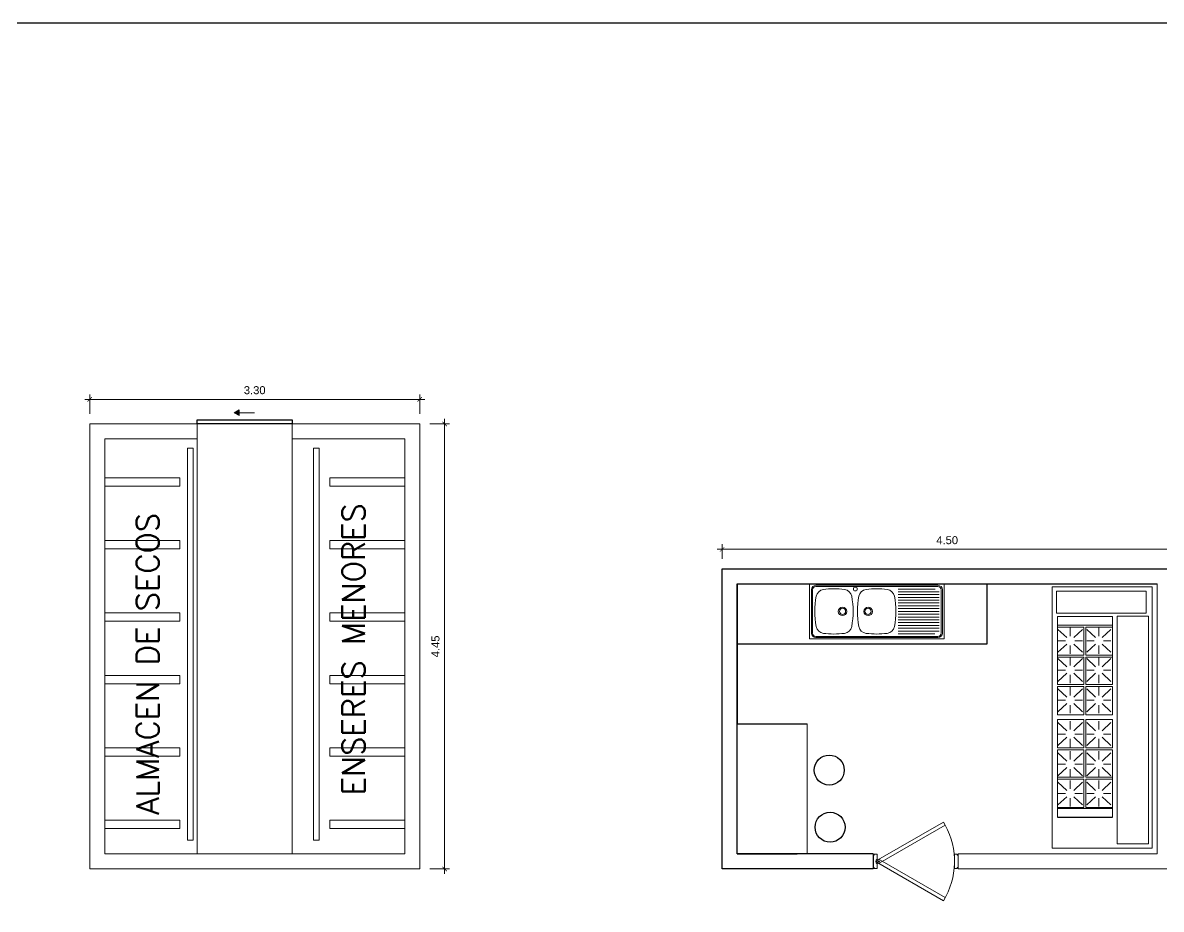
# Model space of a CAD drawing. Header units: metres. Extents: x 249 to 294.6, y -135.5 to -107.4.
# Drawn here: x 271.77 to 283.15, y -116.24 to -107.37 of the extents above; entities that cross this region are included whole.
import ezdxf

# ---------------------------------------------------------------- set-up
doc = ezdxf.new("R2010")
doc.units = ezdxf.units.M
doc.header["$MEASUREMENT"] = 0
for name, color, linetype, lineweight in [('HATCH', 8, 'Continuous', 9), ('MUROS', 2, 'Continuous', 20), ('PUERTAS', 97, 'Continuous', 13), ('sanitarios', 211, 'Continuous', 15), ('TEXT', 7, 'Continuous', 18)]:
    doc.layers.add(name, color=color, linetype=linetype, lineweight=lineweight)
doc.styles.add('TEXTOS', font='romans.shx')
doc.styles.add('UNO', font='arial.ttf')
doc.dimstyles.new('EN 50', dxfattribs={"dimtxt": 0.08, "dimasz": 0.045, "dimexe": 0.05, "dimexo": 0.1, "dimgap": 0.05, "dimtad": 1, "dimlfac": -1, "dimzin": 1, "dimdsep": 46, "dimtxsty": 'UNO', "dimblk": 'ARCHTICK', "dimcen": 0.5, "dimdle": 0.05, "dimclrd": 1, "dimclre": 1, "dimclrt": 7, "dimazin": 0, "dimtm": 1e-09, "dimtfac": 1, "dimtix": 1, "dimtmove": 0, "dimatfit": 0, "dimldrblk": 'ARCHTICK', "dimfxl": 1, "dimtolj": 2, "dimlwd": 13, "dimlwe": 13, "dimarcsym": 0})

# ---------------------------------------------------------------- blocks, each defined once
blk = doc.blocks.new('VAIVEN')
for p, q in [((0.05, 0.017), (0.743, 0.417)), ((0.07, -0.017), (0.763, 0.383)), ((0.763, 0.383), (0.743, 0.417)), ((0, -0.065), (0, 0.065)), ((0, 0.065), (0.01, 0.065)), ((0.01, 0.075), (0.01, 0.065)), ((0.01, 0.075), (0.04, 0.075)), ((0.04, 0.075), (0.04, 0.025)), ((0.86, 0.075), (0.86, -0.075)), ((0.89, 0.075), (0.86, 0.075)), ((0.86, 0), (0.86, 0)), ((0.86, 0), (0.86, 0)), ((0.89, 0.075), (0.89, 0.065)), ((0.9, 0.065), (0.89, 0.065)), ((0.9, 0.065), (0.9, -0.065)), ((0, -0.065), (0.01, -0.065)), ((0.01, -0.065), (0.01, -0.075)), ((0.01, -0.075), (0.04, -0.075)), ((0.04, 0), (0.027, 0)), ((0.04, -0.025), (0.04, -0.075)), ((0.89, -0.075), (0.86, -0.075)), ((0.9, -0.065), (0.89, -0.065)), ((0.89, -0.065), (0.89, -0.075))]:
    blk.add_line(p, q)
at = {"ltscale": 0.13}
for p, q in [((0.07, 0.017), (0.763, -0.383)), ((0.05, -0.017), (0.743, -0.417))]:
    blk.add_line(p, q, dxfattribs=at)
blk.add_circle((0.06, 0), 0.005)
blk.add_circle((0.06, 0), 0.005)
for centre, radius, start, end in [((0.06, 0), 0.8, 328.5675, 28.5675), ((0.057, 0), 0.0303, 124.5123, 235.4877), ((0.06, 0), 0.02, 60, 240), ((0.06, 0), 0.02, 120, 300)]:
    blk.add_arc(centre, radius, start, end)
blk = doc.blocks.new('labavo')
for p, q in [((-0.675, -0.537), (-0.675, 0.014)), ((-0.675, 0.014), (0.675, 0.014)), ((-0.611, 0), (0.611, 0)), ((0.675, -0.537), (0.675, 0.014)), ((-0.656, -0.478), (-0.656, -0.045)), ((-0.645, -0.478), (-0.645, -0.045)), ((-0.611, -0.011), (0.611, -0.011)), ((0.213, -0.037), (0.584, -0.037)), ((0.213, -0.065), (0.624, -0.065)), ((0.213, -0.093), (0.624, -0.093)), ((0.645, -0.478), (0.645, -0.045)), ((0.656, -0.478), (0.656, -0.045)), ((0.213, -0.121), (0.624, -0.121)), ((0.213, -0.149), (0.624, -0.149)), ((0.213, -0.177), (0.624, -0.177)), ((0.213, -0.205), (0.624, -0.205)), ((-0.645, -0.261), (-0.645, -0.228)), ((0.213, -0.233), (0.624, -0.233)), ((0.213, -0.261), (0.624, -0.261)), ((0.213, -0.29), (0.624, -0.29)), ((0.213, -0.318), (0.624, -0.318)), ((0.213, -0.346), (0.624, -0.346)), ((0.213, -0.374), (0.624, -0.374)), ((0.213, -0.402), (0.624, -0.402)), ((0.213, -0.43), (0.624, -0.43)), ((0.675, -0.537), (-0.675, -0.537)), ((0.611, -0.512), (-0.611, -0.512)), ((0.611, -0.523), (-0.611, -0.523)), ((0.213, -0.458), (0.624, -0.458)), ((0.213, -0.486), (0.581, -0.486))]:
    blk.add_line(p, q)
for centre, radius in [((-0.216, -0.037), 0.0197), ((-0.344, -0.261), 0.0427), ((-0.088, -0.261), 0.0427), ((-0.344, -0.261), 0.0309), ((-0.088, -0.261), 0.0309)]:
    blk.add_circle(centre, radius)
for centre, radius, start, end in [((-0.611, -0.045), 0.045, 90, 180), ((-0.611, -0.045), 0.0337, 90, 180), ((0.222, -0.261), 0.843, 169.6188, 190.3812), ((-0.525, -0.125), 0.0843, 97.23, 169.6188), ((-0.43, -0.878), 0.843, 82.77, 97.23), ((-0.334, -0.125), 0.0843, 10.3812, 82.77), ((-1.081, -0.261), 0.843, 349.6188, 10.3812), ((0.649, -0.261), 0.843, 169.6188, 190.3812), ((-0.098, -0.125), 0.0843, 97.23, 169.6188), ((-0.002, -0.878), 0.843, 82.77, 97.23), ((0.093, -0.125), 0.0843, 10.3812, 82.77), ((-0.653, -0.261), 0.843, 349.6188, 10.3812), ((0.611, -0.045), 0.045, 0, 90), ((0.611, -0.045), 0.0337, 0, 90), ((-0.525, -0.398), 0.0843, 190.3812, 262.77), ((-0.334, -0.398), 0.0843, 277.23, 349.6188), ((-0.098, -0.398), 0.0843, 190.3812, 262.77), ((0.093, -0.398), 0.0843, 277.23, 349.6188), ((-0.611, -0.478), 0.045, 180, 270), ((-0.611, -0.478), 0.0337, 180, 270), ((-0.43, 0.355), 0.843, 262.77, 277.23), ((-0.002, 0.355), 0.843, 262.77, 277.23), ((0.611, -0.478), 0.0337, 270, 0), ((0.611, -0.478), 0.045, 270, 0)]:
    blk.add_arc(centre, radius, start, end)
blk = doc.blocks.new('_ArchTick')
at = {"color": 0, "linetype": 'ByBlock', "const_width": 0.15}
blk.add_lwpolyline([(-0.5, -0.5), (0.5, 0.5)], dxfattribs=at)
blk = doc.blocks.new('*D40')
at = {"color": 1, "lineweight": 13, "transparency": 16777216}
for p, q in [((272.435, -111.283), (272.435, -111.087)), ((275.735, -111.283), (275.735, -111.087)), ((272.385, -111.137), (275.785, -111.137))]:
    blk.add_line(p, q, dxfattribs=at)
at = {"layer": 'Defpoints', "color": 0, "transparency": 16777216}
for p in [(275.735, -111.137), (272.435, -111.383), (275.735, -111.383)]:
    blk.add_point(p, dxfattribs=at)
at = {"color": 1, "lineweight": 13, "transparency": 16777216, "xscale": 0.045, "yscale": 0.045, "zscale": 0.045, "rotation": 180}
blk.add_blockref('_ArchTick', (272.435, -111.137), dxfattribs=at)
at = {"color": 1, "lineweight": 13, "transparency": 16777216, "xscale": 0.045, "yscale": 0.045, "zscale": 0.045}
blk.add_blockref('_ArchTick', (275.735, -111.137), dxfattribs=at)
at = {"color": 7, "transparency": 16777216, "insert": (274.085, -111.046), "char_height": 0.08, "attachment_point": 5, "style": 'UNO'}
blk.add_mtext('\\A2;3.30', dxfattribs=at)
blk = doc.blocks.new('*D41')
at = {"color": 1, "lineweight": 13, "transparency": 16777216}
for p, q in [((275.984, -111.333), (275.984, -115.883)), ((275.835, -111.383), (276.034, -111.383)), ((275.835, -115.833), (276.034, -115.833))]:
    blk.add_line(p, q, dxfattribs=at)
at = {"layer": 'Defpoints', "color": 0, "transparency": 16777216}
for p in [(275.735, -111.383), (275.735, -115.833), (275.984, -115.833)]:
    blk.add_point(p, dxfattribs=at)
at = {"color": 1, "lineweight": 13, "transparency": 16777216, "xscale": 0.045, "yscale": 0.045, "zscale": 0.045}
for p, rotation in [((275.984, -111.383), 90), ((275.984, -115.833), 270)]:
    blk.add_blockref('_ArchTick', p, dxfattribs=dict(at, rotation=rotation))
at = {"color": 7, "transparency": 16777216, "insert": (275.893, -113.608), "char_height": 0.08, "attachment_point": 5, "rotation": 90, "style": 'UNO'}
blk.add_mtext('\\A2;4.45', dxfattribs=at)
blk = doc.blocks.new('*D42')
at = {"color": 1, "lineweight": 13, "transparency": 16777216}
for p, q in [((278.709, -112.637), (283.309, -112.637)), ((278.759, -112.733), (278.759, -112.587)), ((283.259, -112.733), (283.259, -112.587))]:
    blk.add_line(p, q, dxfattribs=at)
at = {"layer": 'Defpoints', "color": 0, "transparency": 16777216}
for p in [(283.259, -112.637), (278.759, -112.833), (283.259, -112.833)]:
    blk.add_point(p, dxfattribs=at)
at = {"color": 1, "lineweight": 13, "transparency": 16777216, "xscale": 0.045, "yscale": 0.045, "zscale": 0.045, "rotation": 180}
blk.add_blockref('_ArchTick', (278.759, -112.637), dxfattribs=at)
at = {"color": 1, "lineweight": 13, "transparency": 16777216, "xscale": 0.045, "yscale": 0.045, "zscale": 0.045}
blk.add_blockref('_ArchTick', (283.259, -112.637), dxfattribs=at)
at = {"color": 7, "transparency": 16777216, "insert": (281.009, -112.546), "char_height": 0.08, "attachment_point": 5, "style": 'UNO'}
blk.add_mtext('\\A2;4.50', dxfattribs=at)

msp = doc.modelspace()

# ---------------------------------------------------------------- hatches: boundary and pattern name
at = {"layer": 'HATCH'}
msp.add_hatch(color=256, dxfattribs=at).paths.add_polyline_path([(273.929, -111.3), (273.929, -111.243), (273.88, -111.272)])

# ---------------------------------------------------------------- linework, layer by layer
for p, q in [((273.51, -111.383), (273.51, -111.343)), ((273.51, -111.343), (274.46, -111.343)), ((274.46, -111.383), (273.51, -111.383)), ((274.46, -111.343), (274.46, -111.383)), ((278.759, -115.833), (278.759, -112.833)), ((278.759, -112.833), (283.259, -112.833)), ((278.909, -112.983), (283.109, -112.983)), ((278.909, -115.683), (278.909, -112.983)), ((278.909, -112.983), (278.909, -113.583)), ((281.409, -113.583), (281.409, -112.983)), ((278.909, -113.583), (281.409, -113.583)), ((278.909, -113.583), (278.909, -114.383)), ((278.909, -114.383), (279.609, -114.383)), ((282.111, -115.316), (282.663, -115.316)), ((280.27, -115.683), (278.909, -115.683)), ((278.909, -115.683), (279.509, -115.683)), ((280.27, -115.683), (280.27, -115.833)), ((280.27, -115.833), (278.759, -115.833))]:
    msp.add_line(p, q)
msp.add_lwpolyline([(248.958, -107.37), (294.573, -107.37), (294.573, -135.504), (248.958, -135.504)], close=True)
for centre in [(279.83, -114.845), (279.838, -115.416)]:
    msp.add_circle(centre, 0.15)
for p, q in [((273.929, -111.272), (274.083, -111.272)), ((273.51, -111.533), (273.51, -115.683)), ((274.46, -111.533), (274.46, -115.683)), ((282.663, -113.309), (282.111, -113.309)), ((282.111, -113.309), (282.111, -113.864)), ((282.663, -113.309), (282.663, -113.864)), ((282.663, -113.395), (282.111, -113.395)), ((282.111, -113.415), (282.111, -113.697)), ((282.377, -113.415), (282.111, -113.415)), ((282.117, -113.438), (282.205, -113.52)), ((282.239, -113.505), (282.239, -113.422)), ((282.361, -113.438), (282.274, -113.52)), ((282.377, -113.415), (282.377, -113.697)), ((282.397, -113.415), (282.397, -113.697)), ((282.663, -113.415), (282.397, -113.415)), ((282.404, -113.438), (282.491, -113.52)), ((282.525, -113.505), (282.525, -113.422)), ((282.647, -113.438), (282.56, -113.52)), ((282.663, -113.415), (282.663, -113.697)), ((282.117, -113.552), (282.192, -113.552)), ((282.117, -113.667), (282.205, -113.585)), ((282.239, -113.682), (282.239, -113.6)), ((282.361, -113.667), (282.274, -113.585)), ((282.361, -113.552), (282.286, -113.552)), ((282.404, -113.552), (282.478, -113.552)), ((282.404, -113.667), (282.491, -113.585)), ((282.525, -113.682), (282.525, -113.6)), ((282.647, -113.667), (282.56, -113.585)), ((282.647, -113.552), (282.573, -113.552)), ((282.377, -113.697), (282.111, -113.697)), ((282.111, -113.717), (282.111, -113.99)), ((282.377, -113.717), (282.111, -113.717)), ((282.239, -113.798), (282.239, -113.715)), ((282.377, -113.717), (282.377, -113.99)), ((282.663, -113.697), (282.397, -113.697)), ((282.397, -113.717), (282.397, -113.99)), ((282.663, -113.717), (282.397, -113.717)), ((282.525, -113.798), (282.525, -113.715)), ((282.663, -113.717), (282.663, -113.99)), ((282.117, -113.73), (282.205, -113.812)), ((282.361, -113.73), (282.274, -113.812)), ((282.404, -113.73), (282.491, -113.812)), ((282.647, -113.73), (282.56, -113.812)), ((278.909, -113.883), (278.909, -115.683)), ((282.117, -113.845), (282.192, -113.845)), ((282.117, -113.959), (282.205, -113.877)), ((282.239, -113.975), (282.239, -113.892)), ((282.361, -113.959), (282.274, -113.877)), ((282.361, -113.845), (282.286, -113.845)), ((282.404, -113.845), (282.478, -113.845)), ((282.404, -113.959), (282.491, -113.877)), ((282.525, -113.975), (282.525, -113.892)), ((282.647, -113.959), (282.56, -113.877)), ((282.647, -113.845), (282.573, -113.845)), ((282.377, -113.99), (282.111, -113.99)), ((282.377, -114.01), (282.111, -114.01)), ((282.111, -114.01), (282.111, -114.292)), ((282.117, -114.033), (282.205, -114.115)), ((282.239, -114.1), (282.239, -114.017)), ((282.361, -114.033), (282.274, -114.115)), ((282.377, -114.01), (282.377, -114.292)), ((282.663, -113.99), (282.397, -113.99)), ((282.663, -114.01), (282.397, -114.01)), ((282.397, -114.01), (282.397, -114.292)), ((282.404, -114.033), (282.491, -114.115)), ((282.525, -114.1), (282.525, -114.017)), ((282.647, -114.033), (282.56, -114.115)), ((282.663, -114.01), (282.663, -114.292)), ((282.117, -114.147), (282.192, -114.147)), ((282.361, -114.147), (282.286, -114.147)), ((282.404, -114.147), (282.478, -114.147)), ((282.647, -114.147), (282.573, -114.147)), ((282.377, -114.292), (282.111, -114.292)), ((282.117, -114.262), (282.205, -114.18)), ((282.239, -114.277), (282.239, -114.195)), ((282.361, -114.262), (282.274, -114.18)), ((282.663, -114.292), (282.397, -114.292)), ((282.404, -114.262), (282.491, -114.18)), ((282.525, -114.277), (282.525, -114.195)), ((282.647, -114.262), (282.56, -114.18)), ((279.609, -115.683), (279.609, -114.383)), ((282.111, -114.623), (282.111, -114.34)), ((282.377, -114.34), (282.111, -114.34)), ((282.117, -114.37), (282.205, -114.453)), ((282.239, -114.355), (282.239, -114.438)), ((282.361, -114.37), (282.274, -114.453)), ((282.377, -114.623), (282.377, -114.34)), ((282.397, -114.623), (282.397, -114.34)), ((282.663, -114.34), (282.397, -114.34)), ((282.404, -114.37), (282.491, -114.453)), ((282.525, -114.355), (282.525, -114.438)), ((282.647, -114.37), (282.56, -114.453)), ((282.663, -114.623), (282.663, -114.34)), ((282.117, -114.485), (282.192, -114.485)), ((282.117, -114.599), (282.205, -114.517)), ((282.361, -114.599), (282.274, -114.517)), ((282.361, -114.485), (282.286, -114.485)), ((282.404, -114.485), (282.478, -114.485)), ((282.404, -114.599), (282.491, -114.517)), ((282.647, -114.599), (282.56, -114.517)), ((282.647, -114.485), (282.573, -114.485)), ((282.377, -114.623), (282.111, -114.623)), ((282.239, -114.532), (282.239, -114.615)), ((282.663, -114.623), (282.397, -114.623)), ((282.525, -114.532), (282.525, -114.615)), ((282.377, -114.643), (282.111, -114.643)), ((282.111, -114.915), (282.111, -114.643)), ((282.117, -114.673), (282.205, -114.755)), ((282.239, -114.657), (282.239, -114.74)), ((282.361, -114.673), (282.274, -114.755)), ((282.377, -114.915), (282.377, -114.643)), ((282.663, -114.643), (282.397, -114.643)), ((282.397, -114.915), (282.397, -114.643)), ((282.404, -114.673), (282.491, -114.755)), ((282.525, -114.657), (282.525, -114.74)), ((282.647, -114.673), (282.56, -114.755)), ((282.663, -114.915), (282.663, -114.643)), ((282.111, -115.316), (282.111, -114.761)), ((282.117, -114.787), (282.192, -114.787)), ((282.117, -114.902), (282.205, -114.82)), ((282.239, -114.835), (282.239, -114.917)), ((282.361, -114.902), (282.274, -114.82)), ((282.361, -114.787), (282.286, -114.787)), ((282.404, -114.787), (282.478, -114.787)), ((282.404, -114.902), (282.491, -114.82)), ((282.525, -114.835), (282.525, -114.917)), ((282.647, -114.902), (282.56, -114.82)), ((282.647, -114.787), (282.573, -114.787)), ((282.663, -115.316), (282.663, -114.761)), ((282.377, -114.915), (282.111, -114.915)), ((282.377, -114.935), (282.111, -114.935)), ((282.111, -115.218), (282.111, -114.935)), ((282.117, -114.965), (282.205, -115.048)), ((282.239, -114.95), (282.239, -115.033)), ((282.361, -114.965), (282.274, -115.048)), ((282.377, -115.218), (282.377, -114.935)), ((282.663, -114.915), (282.397, -114.915)), ((282.663, -114.935), (282.397, -114.935)), ((282.397, -115.218), (282.397, -114.935)), ((282.404, -114.965), (282.491, -115.048)), ((282.525, -114.95), (282.525, -115.033)), ((282.647, -114.965), (282.56, -115.048)), ((282.663, -115.218), (282.663, -114.935)), ((282.117, -115.08), (282.192, -115.08)), ((282.361, -115.08), (282.286, -115.08)), ((282.404, -115.08), (282.478, -115.08)), ((282.647, -115.08), (282.573, -115.08)), ((282.117, -115.194), (282.205, -115.112)), ((282.239, -115.127), (282.239, -115.21)), ((282.361, -115.194), (282.274, -115.112)), ((282.404, -115.194), (282.491, -115.112)), ((282.525, -115.127), (282.525, -115.21)), ((282.647, -115.194), (282.56, -115.112)), ((282.377, -115.218), (282.111, -115.218)), ((282.663, -115.23), (282.111, -115.23)), ((282.663, -115.218), (282.397, -115.218)), ((278.909, -115.683), (279.609, -115.683))]:
    msp.add_line(p, q, dxfattribs=at)
for points in [[(273.929, -111.243), (273.88, -111.272), (273.929, -111.3)], [(273.468, -111.624), (273.468, -115.546), (273.413, -115.546), (273.413, -111.624)], [(274.674, -111.624), (274.674, -115.546), (274.729, -115.546), (274.729, -111.624)], [(273.335, -111.921), (273.335, -112.004), (272.585, -112.004), (272.585, -111.921)], [(274.835, -111.921), (274.835, -112.004), (275.585, -112.004), (275.585, -111.921)], [(273.335, -112.549), (273.335, -112.632), (272.585, -112.632), (272.585, -112.549)], [(274.835, -112.549), (274.835, -112.632), (275.585, -112.632), (275.585, -112.549)], [(283.059, -115.626), (282.059, -115.626), (282.059, -113.011), (283.059, -113.011)], [(282.102, -113.055), (282.998, -113.055), (282.998, -113.275), (282.102, -113.275)], [(273.335, -113.272), (273.335, -113.355), (272.585, -113.355), (272.585, -113.272)], [(274.835, -113.272), (274.835, -113.355), (275.585, -113.355), (275.585, -113.272)], [(282.71, -113.306), (283.021, -113.306), (283.021, -115.581), (282.71, -115.581)], [(273.335, -113.9), (273.335, -113.983), (272.585, -113.983), (272.585, -113.9)], [(274.835, -113.9), (274.835, -113.983), (275.585, -113.983), (275.585, -113.9)], [(273.335, -114.622), (273.335, -114.705), (272.585, -114.705), (272.585, -114.622)], [(274.835, -114.622), (274.835, -114.705), (275.585, -114.705), (275.585, -114.622)], [(273.335, -115.345), (273.335, -115.428), (272.585, -115.428), (272.585, -115.345)], [(274.835, -115.345), (274.835, -115.428), (275.585, -115.428), (275.585, -115.345)]]:
    msp.add_lwpolyline(points, close=True, dxfattribs=at)
at = {"layer": 'MUROS'}
for p, q in [((272.435, -111.383), (272.435, -115.833)), ((272.435, -111.383), (273.51, -111.383)), ((273.51, -111.383), (273.51, -111.533)), ((275.735, -111.383), (274.46, -111.383)), ((274.46, -111.383), (274.46, -111.533)), ((275.735, -115.833), (275.735, -111.383)), ((272.585, -111.533), (272.585, -115.683)), ((272.585, -111.533), (273.51, -111.533)), ((275.585, -111.533), (274.46, -111.533)), ((275.585, -115.683), (275.585, -111.533)), ((283.109, -115.683), (283.109, -112.983)), ((272.585, -115.683), (275.585, -115.683)), ((272.435, -115.833), (275.735, -115.833))]:
    msp.add_line(p, q, dxfattribs=at)
msp.add_lwpolyline([(283.109, -115.683), (281.12, -115.683), (281.12, -115.833), (283.259, -115.833), (283.259, -112.833)], dxfattribs=at)

# ---------------------------------------------------------------- block references
at = {"layer": 'PUERTAS', "xscale": 0.9444444444444571, "yscale": 0.9444444444444571, "zscale": 0.9444444444444571}
msp.add_blockref('VAIVEN', (280.27, -115.758), dxfattribs=at)
at = {"layer": 'sanitarios', "xscale": 0.998238281578665, "yscale": 0.998238281578665, "zscale": 0.998238281578665}
msp.add_blockref('labavo', (280.306, -112.997), dxfattribs=at)

# ---------------------------------------------------------------- texts
at = {"layer": 'TEXT', "style": 'TEXTOS'}
for s, p in [('ENSERES MENORES', (275.186, -115.098)), ('ALMACEN DE SECOS', (273.127, -115.291))]:
    msp.add_text(s, height=0.225, rotation=90, dxfattribs=at).set_placement(p)

# ---------------------------------------------------------------- dimensions: what is measured, and where the dimension line sits
for base, p1, p2, picture, middle in [((275.735, -111.137), (272.435, -111.383), (275.735, -111.383), '*D40', (274.085, -111.046)), ((283.259, -112.637), (278.759, -112.833), (283.259, -112.833), '*D42', (281.009, -112.546))]:
    dim = msp.add_linear_dim(base=base, p1=p1, p2=p2, dimstyle='EN 50')
    dim.commit()
    dim.dimension.update_dxf_attribs({"geometry": picture, "text_midpoint": middle})
dim = msp.add_linear_dim(base=(275.984, -115.833), p1=(275.735, -111.383), p2=(275.735, -115.833), angle=90, dimstyle='EN 50')
dim.commit()
dim.dimension.update_dxf_attribs({"geometry": '*D41', "text_midpoint": (275.893, -113.608)})

doc.saveas('drawing.dxf')
